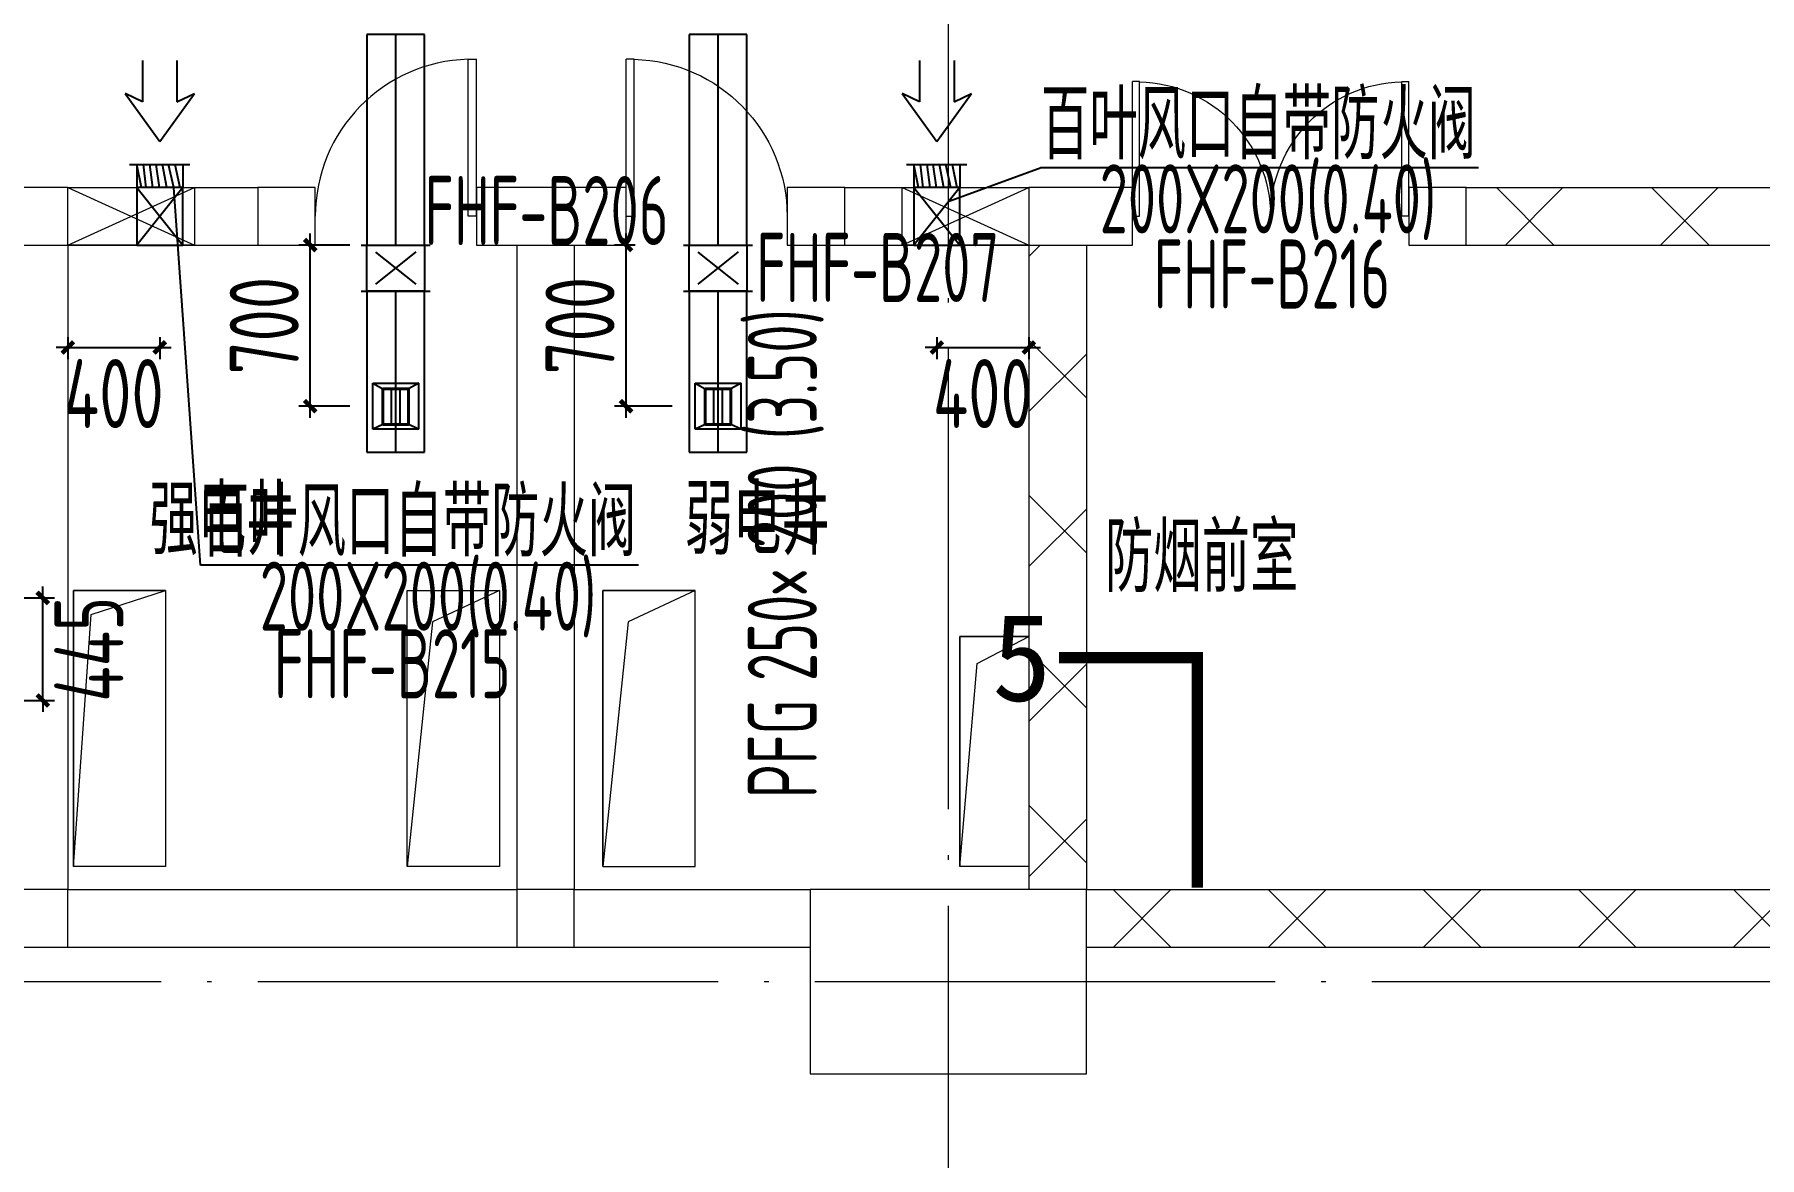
# Model space of a CAD drawing. Extents: x 13114849 to 13479250, y 160225 to 278773.
# Drawn here: x 13434928 to 13442421, y 193946 to 198824 of the extents above; entities that cross this region are included whole.
import ezdxf

# ---------------------------------------------------------------- set-up
doc = ezdxf.new("R2010")
doc.units = 0
doc.header["$LTSCALE"] = 1000
doc.header["$MEASUREMENT"] = 0
doc.linetypes.add('CENTER2', pattern=[28.575, 19.05, -3.175, 3.175, -3.175])
doc.linetypes.add('DOTE', pattern=[2.42, 2, -0.2, 0.02, -0.2])
for name, color, linetype in [('DIM_SYMB', 3, 'Continuous'), ('DUCT-X-P中心线', 5, 'CENTER2'), ('DUCT-X-P标注', 7, 'Continuous'), ('DUCT-X-P法兰', 2, 'Continuous'), ('DUCT-X-P管', 31, 'Continuous'), ('DUCT-X-P管端线', 2, 'Continuous'), ('DUCT-X-P阀门', 7, 'Continuous'), ('DUCT-X-P风口', 7, 'Continuous'), ('DUCT-X-S风口', 7, 'Continuous'), ('DUCT-X-YP管', 31, 'Continuous'), ('PUB_TEXT', 8, 'Continuous')]:
    doc.layers.add(name, color=color, linetype=linetype)
doc.layers.add('建筑底图', color=8, linetype='Continuous', lineweight=13)
doc.styles.add('67', font='gbenor.shx', dxfattribs={"width": 0.7, "bigfont": 'hztxt.shx'})
doc.styles.add('C', font='HZTXT_E', dxfattribs={"width": 0.7, "bigfont": 'HZTXT'})
doc.styles.add('du', font='gbenor.shx', dxfattribs={"width": 0.8, "bigfont": 'hztxt.shx'})
doc.styles.add('宋体', font='')
doc.styles.get('宋体').set_extended_font_data('SimSun')
doc.dimstyles.new('67', dxfattribs={"dimscale": 100, "dimtxt": 3, "dimasz": 0.5, "dimexe": 0.5, "dimexo": 2, "dimgap": 0.5, "dimtad": 2, "dimdec": 0, "dimrnd": 5, "dimzin": 0, "dimdsep": 46, "dimtxsty": 'du', "dimblk": 'ARCHTICK', "dimcen": 0, "dimdle": 0.5, "dimclrd": 256, "dimclre": 256, "dimclrt": 256, "dimazin": 0, "dimtfac": 1, "dimtdec": 0, "dimtix": 1, "dimtmove": 2, "dimatfit": 3, "dimfxl": 1, "dimtolj": 1, "dimtzin": 0, "dimlwd": -1, "dimlwe": -1, "dimarcsym": 0})
pattern_1 = [(45, (0, 0), (-336.759605, 336.759605), []), (135, (0, 0), (-336.759605, -336.759605), [])]

# ---------------------------------------------------------------- blocks, each defined once
blk = doc.blocks.new('$风口$00000149')
for p, q in [((408, 301.4), (199.6, 0)), ((372.5, 150), (408, 301.4)), ((100, 262), (100, -262)), ((0, -200.2), (0, 200.2)), ((0, 157.8), (100, 200.2)), ((100, 200.2), (0, 200.2)), ((552.1, 150), (372.5, 150)), ((0, 117.6), (100, 140)), ((0, 58.4), (100, 84.8)), ((0, 2.8), (100, 30.6)), ((199.6, 0), (408, -301.4)), ((0, -61.1), (100, -22.8)), ((0, -123.4), (100, -77.8)), ((100, -132.3), (0, -174)), ((100, -200.2), (0, -200.2)), ((552.1, -150), (372.5, -150)), ((372.5, -150), (408, -301.4))]:
    blk.add_line(p, q)
blk = doc.blocks.new('$风口$00000108')
for p, q in [((-250, 135), (-190, 75)), ((-250, -135), (-250, 135)), ((250, 135), (200, 75)), ((250, 135), (250, -135)), ((200, 25), (-190, 25)), ((-250, -135), (-190, -75)), ((200, -25), (-190, -25)), ((200, -75), (250, -135)), ((250, -135), (-250, -135))]:
    blk.add_line(p, q)
at = {"linetype": 'Continuous'}
blk.add_line((250, 135), (-250, 135), dxfattribs=at)
at = {"lineweight": 40}
for p, q in [((-190, 75), (200, 75)), ((-190, -75), (-190, 75)), ((200, 75), (200, -75)), ((-190, -75), (200, -75))]:
    blk.add_line(p, q, dxfattribs=at)
blk = doc.blocks.new('_ArchTick')
at = {"color": 0, "linetype": 'ByBlock', "const_width": 0.4}
blk.add_lwpolyline([(-0.5, -0.5), (0.5, 0.5)], dxfattribs=at)
blk = doc.blocks.new('*D240')
at = {"layer": 'DUCT-X-P标注', "transparency": 16777216}
for p, q in [((13438847.4, 197464.5), (13438797.4, 197464.5)), ((13438847.4, 197509.5), (13438847.4, 197414.5)), ((13438847.4, 197464.5), (13439247.4, 197464.5)), ((13439247.4, 197509.5), (13439247.4, 197414.5)), ((13439247.4, 197464.5), (13439297.4, 197464.5))]:
    blk.add_line(p, q, dxfattribs=at)
at = {"layer": 'DUCT-X-P标注', "transparency": 16777216, "xscale": 50, "yscale": 50, "zscale": 50}
blk.add_blockref('_ArchTick', (13438847.4, 197464.5), dxfattribs=at)
at = {"layer": 'DUCT-X-P标注', "transparency": 16777216, "xscale": 50, "yscale": 50, "zscale": 50, "rotation": 180}
blk.add_blockref('_ArchTick', (13439247.4, 197464.5), dxfattribs=at)
at = {"layer": 'DUCT-X-P标注', "transparency": 16777216, "insert": (13439047.4, 197264.5), "char_height": 300, "attachment_point": 5, "style": 'du'}
blk.add_mtext('\\A1;400', dxfattribs=at)
blk = doc.blocks.new('*D239')
at = {"layer": 'DUCT-X-P标注', "transparency": 16777216}
for p, q in [((13435072.4, 197464.5), (13435022.4, 197464.5)), ((13435072.4, 197509.5), (13435072.4, 197414.5)), ((13435072.4, 197464.5), (13435471.7, 197464.5)), ((13435471.7, 197509.5), (13435471.7, 197414.5)), ((13435471.7, 197464.5), (13435521.7, 197464.5))]:
    blk.add_line(p, q, dxfattribs=at)
at = {"layer": 'DUCT-X-P标注', "transparency": 16777216, "xscale": 50, "yscale": 50, "zscale": 50}
blk.add_blockref('_ArchTick', (13435072.4, 197464.5), dxfattribs=at)
at = {"layer": 'DUCT-X-P标注', "transparency": 16777216, "xscale": 50, "yscale": 50, "zscale": 50, "rotation": 180}
blk.add_blockref('_ArchTick', (13435471.7, 197464.5), dxfattribs=at)
at = {"layer": 'DUCT-X-P标注', "transparency": 16777216, "insert": (13435272, 197264.5), "char_height": 300, "attachment_point": 5, "style": 'du'}
blk.add_mtext('\\A1;400', dxfattribs=at)
blk = doc.blocks.new('*D236')
at = {"layer": 'DUCT-X-P标注', "transparency": 16777216}
for p, q in [((13434964, 196376.5), (13434964, 196426.5)), ((13434762.6, 196376.5), (13435014, 196376.5)), ((13434964, 195931.2), (13434964, 196376.5)), ((13434762.6, 195931.2), (13435014, 195931.2)), ((13434964, 195931.2), (13434964, 195881.2))]:
    blk.add_line(p, q, dxfattribs=at)
at = {"layer": 'DUCT-X-P标注', "transparency": 16777216, "xscale": 50, "yscale": 50, "zscale": 50}
for p, rotation in [((13434964, 196376.5), 270), ((13434964, 195931.2), 90)]:
    blk.add_blockref('_ArchTick', p, dxfattribs=dict(at, rotation=rotation))
at = {"layer": 'DUCT-X-P标注', "transparency": 16777216, "insert": (13435164, 196153.8), "char_height": 300, "attachment_point": 5, "rotation": 90, "style": 'du'}
blk.add_mtext('\\A1;445', dxfattribs=at)
blk = doc.blocks.new('*D71')
at = {"layer": 'DUCT-X-P标注', "transparency": 16777216}
for p, q in [((13437537.4, 197909.7), (13437447.4, 197909.7)), ((13437497.4, 197159.5), (13437497.4, 197959.7)), ((13437697.4, 197209.5), (13437447.4, 197209.5))]:
    blk.add_line(p, q, dxfattribs=at)
at = {"layer": 'DUCT-X-P标注', "transparency": 16777216, "xscale": 50, "yscale": 50, "zscale": 50}
for p, rotation in [((13437497.4, 197909.7), 90), ((13437497.4, 197209.5), 270)]:
    blk.add_blockref('_ArchTick', p, dxfattribs=dict(at, rotation=rotation))
at = {"layer": 'DUCT-X-P标注', "transparency": 16777216, "insert": (13437297.4, 197559.6), "char_height": 300, "attachment_point": 5, "rotation": 90, "style": 'du'}
blk.add_mtext('\\A1;700', dxfattribs=at)
blk = doc.blocks.new('*D70')
at = {"layer": 'DUCT-X-P标注', "transparency": 16777216}
for p, q in [((13436297.2, 197909.7), (13436075.7, 197909.7)), ((13436125.7, 197159.5), (13436125.7, 197959.7)), ((13436297.2, 197209.5), (13436075.7, 197209.5))]:
    blk.add_line(p, q, dxfattribs=at)
at = {"layer": 'DUCT-X-P标注', "transparency": 16777216, "xscale": 50, "yscale": 50, "zscale": 50}
for p, rotation in [((13436125.7, 197909.7), 90), ((13436125.7, 197209.5), 270)]:
    blk.add_blockref('_ArchTick', p, dxfattribs=dict(at, rotation=rotation))
at = {"layer": 'DUCT-X-P标注', "transparency": 16777216, "insert": (13435925.7, 197559.6), "char_height": 300, "attachment_point": 5, "rotation": 90, "style": 'du'}
blk.add_mtext('\\A1;700', dxfattribs=at)
blk = doc.blocks.new('_FZH')
blk.add_lwpolyline([(-0.5, -0.5), (0.5, -0.5), (0.5, 0.5), (-0.5, 0.5)], close=True)
blk = doc.blocks.new('$DorLib2D$00000001')
for p, q in [((0.45, 0.975), (0.5, 0.975)), ((0.45, 0), (0.45, 0.975)), ((0.5, 0), (0.5, 0.975)), ((0.5, 0), (0.45, 0))]:
    blk.add_line(p, q)
at = {"lineweight": 13}
blk.add_arc((0.475, 0), 0.975, 91.4693, 180, dxfattribs=at)
blk = doc.blocks.new('$DorLib2D$00000002')
for p, q in [((-0.5, 0), (-0.5, 0.4875)), ((-0.475, 0.4875), (-0.5, 0.4875)), ((-0.475, 0), (-0.475, 0.4875)), ((0.475, 0), (0.475, 0.4875)), ((0.475, 0.4875), (0.5, 0.4875)), ((0.5, 0), (0.5, 0.4875)), ((-0.5, 0), (-0.475, 0)), ((0.5, 0), (0.475, 0))]:
    blk.add_line(p, q)
at = {"lineweight": 13}
for centre, start, end in [((-0.4875, 0), 0, 88.53072), ((0.4875, 0), 91.46928, 180)]:
    blk.add_arc(centre, 0.4875, start, end, dxfattribs=at)

msp = doc.modelspace()

# ---------------------------------------------------------------- hatches: boundary and pattern name
at = {"layer": 'DUCT-X-YP管'}
h = msp.add_hatch(dxfattribs=at)
h.set_pattern_fill('ANSI31', color=8, scale=200)
h.set_pattern_definition([(45, (0, 0), (-224.506403, 224.506403), [])])
h.paths.add_polyline_path([(13443522.4, 190199.9), (13442422.1, 190199.9), (13442422.1, 189884.9), (13443522.4, 189884.9)])
h.paths.add_polyline_path([(13443522.4, 189884.9), (13442422.1, 189884.9), (13442422.1, 189569.9), (13443522.4, 189569.9)])
h.paths.add_polyline_path([(13442421.9, 190199.9), (13441971.9, 189884.9), (13442421.9, 189884.9)])
h.paths.add_polyline_path([(13442421.9, 189884.9), (13441971.9, 189884.9), (13442421.9, 189569.9)])
h.paths.add_polyline_path([(13442421.9, 190199.9), (13441971.9, 190084.9), (13441971.9, 189884.9)], flags=17)
h.paths.add_polyline_path([(13441971.9, 189884.9), (13441971.9, 189684.9), (13442421.9, 189569.9)])
h.paths.add_polyline_path([(13441221.1, 190084.9), (13440771.1, 190199.9), (13441221.1, 189884.9)])
h.paths.add_polyline_path([(13440771.1, 190199.9), (13440771.1, 189884.9), (13441221.1, 189884.9)])
h.paths.add_polyline_path([(13441221.1, 189884.9), (13440771.1, 189884.9), (13440771.1, 189569.9)])
h.paths.add_polyline_path([(13441221.1, 189884.9), (13440771.1, 189569.9), (13441221.1, 189684.9)], flags=17)
h.paths.add_polyline_path([(13440770.9, 190199.9), (13436770.7, 190199.9), (13436770.7, 189884.9), (13440770.9, 189884.9)])
h.paths.add_polyline_path([(13440770.9, 189884.9), (13436770.7, 189884.9), (13436770.7, 189569.9), (13440770.9, 189569.9)])
h.paths.add_polyline_path([(13435970.3, 190199.9), (13432778, 190199.9), (13432778, 189884.9), (13435970.3, 189884.9)])
h.paths.add_polyline_path([(13435970.3, 189884.9), (13432778, 189884.9), (13432778, 189569.9), (13435970.3, 189569.9)])
h.paths.add_polyline_path([(13432777.8, 190199.9), (13432727.8, 190199.9, -0.414214), (13432412.8, 190514.9), (13432412.8, 190564.9), (13432097.8, 190564.9), (13432097.8, 190514.9, 0.414214), (13432727.8, 189884.9), (13432777.8, 189884.9)])
h.paths.add_polyline_path([(13432777.8, 189884.9), (13432727.8, 189884.9, -0.414214), (13432097.8, 190514.9), (13432097.8, 190564.9), (13431782.8, 190564.9), (13431782.8, 189569.9), (13432777.8, 189569.9)])
h.paths.add_polyline_path([(13432412.8, 196659.1), (13432097.8, 196659.1), (13432097.8, 190565.1), (13432412.8, 190565.1)])
h.paths.add_polyline_path([(13432097.8, 196659.1), (13431782.8, 196659.1), (13431782.8, 190565.1), (13432097.8, 190565.1)])
h.paths.add_polyline_path([(13432347.8, 197059.3), (13432097.8, 197059.3), (13432097.8, 196659.3), (13432412.8, 196659.3)])
h.paths.add_polyline_path([(13432097.8, 197059.3), (13431847.8, 197059.3), (13431782.8, 196659.3), (13432097.8, 196659.3)])
h.paths.add_polyline_path([(13432347.8, 197509.2), (13432097.8, 197509.2), (13432097.8, 197059.5), (13432347.8, 197059.5)])
h.paths.add_polyline_path([(13432097.8, 197509.2), (13431847.8, 197509.2), (13431847.8, 197059.5), (13432097.8, 197059.5)])
at = {"layer": '建筑底图'}
h = msp.add_hatch(dxfattribs=at)
h.set_pattern_fill('ANSI37', color=8, scale=300, style=0)
h.set_pattern_definition(pattern_1)
h.paths.add_polyline_path([(13443922.4, 197909.5), (13443922.4, 198159.5), (13441147.4, 198159.5), (13441147.4, 197909.5)])
h = msp.add_hatch(dxfattribs=at)
h.set_pattern_fill('ANSI37', color=8, scale=300, style=0)
h.set_pattern_definition(pattern_1)
h.paths.add_polyline_path([(13439247.4, 195109.5), (13439497.4, 195109.5), (13439497.4, 197909.5), (13439247.4, 197909.5)])
h = msp.add_hatch(dxfattribs=at)
h.set_pattern_fill('ANSI37', color=8, scale=300, style=0)
h.set_pattern_definition(pattern_1)
h.paths.add_polyline_path([(13443922.4, 194859.5), (13443922.4, 195109.5), (13439497.4, 195109.5), (13439497.4, 194859.5)])

# ---------------------------------------------------------------- linework, layer by layer
at = {"layer": 'DIM_SYMB', "const_width": 50}
msp.add_lwpolyline([(13439979, 195117.5), (13439979, 196117.5), (13439379, 196117.5)], dxfattribs=at)
at = {"layer": 'DUCT-X-P中心线'}
for p, q in [((13436497.2, 197909.7), (13436497.2, 198824.3)), ((13437897.4, 197909.7), (13437897.4, 198824.3)), ((13436497.2, 197009.5), (13436497.2, 197709.3)), ((13437897.4, 197009.5), (13437897.4, 197709.3))]:
    msp.add_line(p, q, dxfattribs=at)
at = {"layer": 'DUCT-X-P标注'}
for p, q in [((13439300.2, 198245.1), (13438897.4, 198096.9)), ((13441200.8, 198245.1), (13439297.3, 198245.1)), ((13435648.5, 196519.1), (13435533.4, 198159.5, 3500)), ((13437552, 196519.1), (13435648.5, 196519.1))]:
    msp.add_line(p, q, dxfattribs=at)
at = {"layer": 'DUCT-X-P法兰'}
for p, q in [((13436347.2, 197909.6), (13436647.2, 197909.6)), ((13437747.4, 197909.6), (13438047.4, 197909.6)), ((13436347.2, 197709.4), (13436647.2, 197709.4)), ((13437747.4, 197709.4), (13438047.4, 197709.4))]:
    msp.add_line(p, q, dxfattribs=at)
at = {"layer": 'DUCT-X-P管'}
for p, q in [((13436372.2, 198824.3), (13436372.2, 197909.7)), ((13436622.2, 198824.3), (13436372.2, 198824.3)), ((13436622.2, 197909.7), (13436622.2, 198824.3)), ((13437772.4, 198824.3), (13437772.4, 197909.7)), ((13438022.4, 198824.3), (13437772.4, 198824.3)), ((13438022.4, 197909.7), (13438022.4, 198824.3)), ((13436372.2, 197909.7), (13436622.2, 197909.7)), ((13436372.2, 197709.5), (13436372.2, 197909.5)), ((13436622.2, 197909.5), (13436622.2, 197709.5)), ((13437772.4, 197909.7), (13438022.4, 197909.7)), ((13437772.4, 197709.5), (13437772.4, 197909.5)), ((13438022.4, 197909.5), (13438022.4, 197709.5)), ((13436372.2, 197709.3), (13436372.2, 197009.5)), ((13436622.2, 197709.3), (13436372.2, 197709.3)), ((13436622.2, 197009.5), (13436622.2, 197709.3)), ((13437772.4, 197709.3), (13437772.4, 197009.5)), ((13438022.4, 197709.3), (13437772.4, 197709.3)), ((13438022.4, 197009.5), (13438022.4, 197709.3)), ((13436372.2, 197009.5), (13436622.2, 197009.5)), ((13437772.4, 197009.5), (13438022.4, 197009.5))]:
    msp.add_line(p, q, dxfattribs=at)
at = {"layer": 'DUCT-X-P管端线'}
for p, q in [((13436372.2, 197909.5), (13436622.2, 197909.5)), ((13437772.4, 197909.5), (13438022.4, 197909.5)), ((13436372.2, 197709.5), (13436622.2, 197709.5)), ((13437772.4, 197709.5), (13438022.4, 197709.5))]:
    msp.add_line(p, q, dxfattribs=at)
at = {"layer": 'DUCT-X-P阀门'}
for p, q in [((13436409.7, 197879.5), (13436584.7, 197739.5)), ((13436584.7, 197879.6), (13436409.8, 197739.4)), ((13437984.8, 197879.6), (13437809.9, 197739.4)), ((13437809.9, 197879.5), (13437984.9, 197739.5))]:
    msp.add_line(p, q, dxfattribs=at)
at = {"layer": 'DUCT-X-S风口'}
for points in [[(13435571.8, 198159.5), (13435371.6, 197909.5)], [(13435371.6, 198159.5), (13435571.8, 197909.5)], [(13438947.5, 198159.5), (13438747.3, 197909.5)], [(13438747.3, 198159.5), (13438947.5, 197909.5)]]:
    msp.add_lwpolyline(points, dxfattribs=at)
for points in [[(13435571.8, 198159.5), (13435371.6, 198159.5), (13435371.6, 197909.5), (13435571.8, 197909.5)], [(13438947.5, 198159.5), (13438747.3, 198159.5), (13438747.3, 197909.5), (13438947.5, 197909.5)]]:
    msp.add_lwpolyline(points, close=True, dxfattribs=at)
at = {"layer": '建筑底图', "color": 8, "linetype": 'DOTE'}
for p, q in [((13438897.4, 209559.5), (13438897.4, 182726.1)), ((13474197.4, 194709.5), (13119297.4, 194709.5))]:
    msp.add_line(p, q, dxfattribs=at)
at = {"layer": '建筑底图', "color": 8}
for p, q in [((13435072.4, 198159.5), (13435897.4, 198159.5)), ((13438447.4, 198159.5), (13439247.4, 198159.5)), ((13441147.4, 198159.5), (13443922.4, 198159.5)), ((13435072.4, 197909.5), (13435072.4, 195109.5)), ((13435072.4, 197909.5), (13435897.4, 197909.5)), ((13437022.4, 197909.5), (13437022.4, 195109.5)), ((13437272.4, 197909.5), (13437272.4, 195109.5)), ((13438447.4, 197909.5), (13439247.4, 197909.5)), ((13439247.4, 197909.5), (13439247.4, 195109.5)), ((13439497.4, 197909.5), (13439497.4, 195109.5)), ((13441147.4, 197909.5), (13443922.4, 197909.5)), ((13435072.4, 195109.5), (13437022.4, 195109.5)), ((13437272.4, 195109.5), (13438297.4, 195109.5)), ((13439497.4, 195109.5), (13443922.4, 195109.5)), ((13435072.4, 194859.5), (13437022.4, 194859.5)), ((13437272.4, 194859.5), (13438297.4, 194859.5)), ((13439497.4, 194859.5), (13443922.4, 194859.5))]:
    msp.add_line(p, q, dxfattribs=at)
for points in [[(13435072.4, 197909.5), (13435622.4, 198159.5)], [(13435072.4, 198159.5), (13435622.4, 197909.5)], [(13438697.4, 197909.5), (13439247.4, 198159.5)], [(13438697.4, 198159.5), (13439247.4, 197909.5)], [(13436547.4, 195209.5), (13436547.4, 196409.5), (13436947.4, 196409.5), (13436657.4, 196272.8), (13436547.4, 195209.5)], [(13437397.4, 195209.5), (13437397.4, 196409.5), (13437797.4, 196409.5), (13437507.4, 196272.8), (13437397.4, 195209.5)]]:
    msp.add_lwpolyline(points, dxfattribs=at)
for points in [[(13435072.4, 197909.5), (13435072.4, 198159.5), (13435622.4, 198159.5), (13435622.4, 197909.5)], [(13438697.4, 197909.5), (13438697.4, 198159.5), (13439247.4, 198159.5), (13439247.4, 197909.5)], [(13435097.4, 195209.5), (13435174.3, 196304.5), (13435497.4, 196409.5), (13435097.4, 196409.5)], [(13435097.4, 196409.5), (13435497.4, 196409.5), (13435497.4, 195209.5), (13435097.4, 195209.5)], [(13436547.4, 196409.5), (13436947.4, 196409.5), (13436947.4, 195209.5), (13436547.4, 195209.5)], [(13437797.4, 196409.5), (13437397.4, 196409.5), (13437397.4, 195209.5), (13437797.4, 195209.5)], [(13438947.4, 195209.5), (13439022.3, 196091.5), (13439247.4, 196209.5), (13438947.4, 196209.5)], [(13439247.4, 195209.5), (13438947.4, 195209.5), (13438947.4, 196209.5), (13439247.4, 196209.5)]]:
    msp.add_lwpolyline(points, close=True, dxfattribs=at)

# ---------------------------------------------------------------- block references
at = {"layer": 'DUCT-X-P风口', "yscale": 0.5, "rotation": 90}
msp.add_blockref('$风口$00000149', (13435471.7, 198159.5, 3500), dxfattribs=at)
at = {"layer": 'DUCT-X-P风口', "xscale": 0.4, "yscale": 0.7407407407407408, "rotation": 270}
for p in [(13436497.2, 197209.5, 3500), (13437897.4, 197209.5, 3500)]:
    msp.add_blockref('$风口$00000108', p, dxfattribs=at)
at = {"layer": 'DUCT-X-S风口', "yscale": 0.5, "rotation": 90}
msp.add_blockref('$风口$00000149', (13438847.4, 198159.5, 3500), dxfattribs=at)
at = {"layer": '建筑底图', "color": 8}
for name, p, xscale, yscale, zscale, rotation in [('$DorLib2D$00000001', (13436497.4, 198034.5), 700, 700, 700, 359.9999999999253), ('$DorLib2D$00000001', (13437847.4, 198034.5), -700, 700, -700, 359.9999999999253), ('$DorLib2D$00000002', (13440297.4, 198034.5), -1200, 1200, -1200, 359.9999999999636), ('_FZH', (13439472.4, 198034.5), 450.0000014808029, 250, 250, 359.999999988231)]:
    msp.add_blockref(name, p, dxfattribs=dict(at, xscale=xscale, yscale=yscale, zscale=zscale, rotation=rotation))
for p, xscale, yscale, zscale in [((13434947.4, 198034.5), 250, 250, 250), ((13436022.4, 198034.5), 250, 250, 250), ((13437172.4, 198034.5), 650, 249.9999999107094, 249.9999999107094), ((13438322.4, 198034.5), 250, 250, 250), ((13441022.4, 198034.5), 250, 250, 250), ((13434947.4, 194984.5), 250, 250, 250), ((13437147.4, 194984.5), 250, 250, 250), ((13438897.4, 194709.5), 1200, 800, 800)]:
    msp.add_blockref('_FZH', p, dxfattribs=dict(at, xscale=xscale, yscale=yscale, zscale=zscale))

# ---------------------------------------------------------------- texts
at = {"layer": 'DUCT-X-P标注', "style": 'du', "width": 0.7}
for s, p in [('百叶风口自带防火阀', (13439300.2, 198282.7)), ('200X200(0.40)', (13439555.3, 197960.3)), ('FHF-B206', (13436622.2, 197909.7, 3600)), ('FHF-B207', (13438063, 197662.5)), ('FHF-B216', (13439789.5, 197634)), ('百叶风口自带防火阀', (13435651.4, 196556.7)), ('200X200(0.40)', (13435906.5, 196234.3)), ('FHF-B215', (13435968.5, 195941))]:
    msp.add_text(s, height=300, dxfattribs=at).set_placement(p)
at = {"layer": 'DUCT-X-P标注', "color": 7, "style": '67', "width": 0.7}
for s, p in [('(3.50)', (13438326.4, 197066.4, 3600)), ('200', (13438326.4, 196593.1, 3600)), ('×', (13438326.4, 196383.1, 3600)), ('250', (13438326.4, 196015.6, 3600)), ('PFG', (13438326.4, 195507.3, 3600))]:
    msp.add_text(s, height=300, rotation=90, dxfattribs=at).set_placement(p)
at = {"layer": 'PUB_TEXT', "color": 0, "style": '宋体'}
msp.add_text('5', height=379.7, dxfattribs=at).set_placement((13439087.3, 195929.1))
at = {"layer": '建筑底图', "color": 8, "style": 'C', "width": 0.7}
for s, p in [('强电井', (13435427.1, 196565.2)), ('弱电井', (13437752.1, 196565.2)), ('防烟前室', (13439578.2, 196402.3))]:
    msp.add_text(s, height=300, dxfattribs=at).set_placement(p)

# ---------------------------------------------------------------- dimensions: what is measured, and where the dimension line sits
at = {"layer": 'DUCT-X-P标注'}
for base, p1, p2, picture, middle in [((13436125.7, 197909.7), (13436497.2, 197209.5, 3500), (13436497.2, 197909.7, 3600), '*D70', (13435925.7, 197559.6)), ((13437497.4, 197909.7), (13437897.4, 197209.5, 3500), (13437737.4, 197909.7, 3600), '*D71', (13437297.4, 197559.6)), ((13434964, 196376.5), (13434562.6, 195931.2, 3700), (13434562.6, 196376.5, 3700), '*D236', (13435164, 196153.8))]:
    dim = msp.add_linear_dim(base=base, p1=p1, p2=p2, angle=90, dimstyle='67', dxfattribs=at)
    dim.commit()
    dim.dimension.update_dxf_attribs({"geometry": picture, "text_midpoint": middle})
for base, p1, p2, picture, middle in [((13435471.7, 197464.5), (13435072.4, 197709.5), (13435471.7, 197709.5), '*D239', (13435272, 197264.5)), ((13439247.4, 197464.5), (13438847.4, 197709.5), (13439247.4, 197709.5), '*D240', (13439047.4, 197264.5))]:
    dim = msp.add_linear_dim(base=base, p1=p1, p2=p2, dimstyle='67', dxfattribs=at)
    dim.commit()
    dim.dimension.update_dxf_attribs({"geometry": picture, "text_midpoint": middle})

doc.saveas('drawing.dxf')
